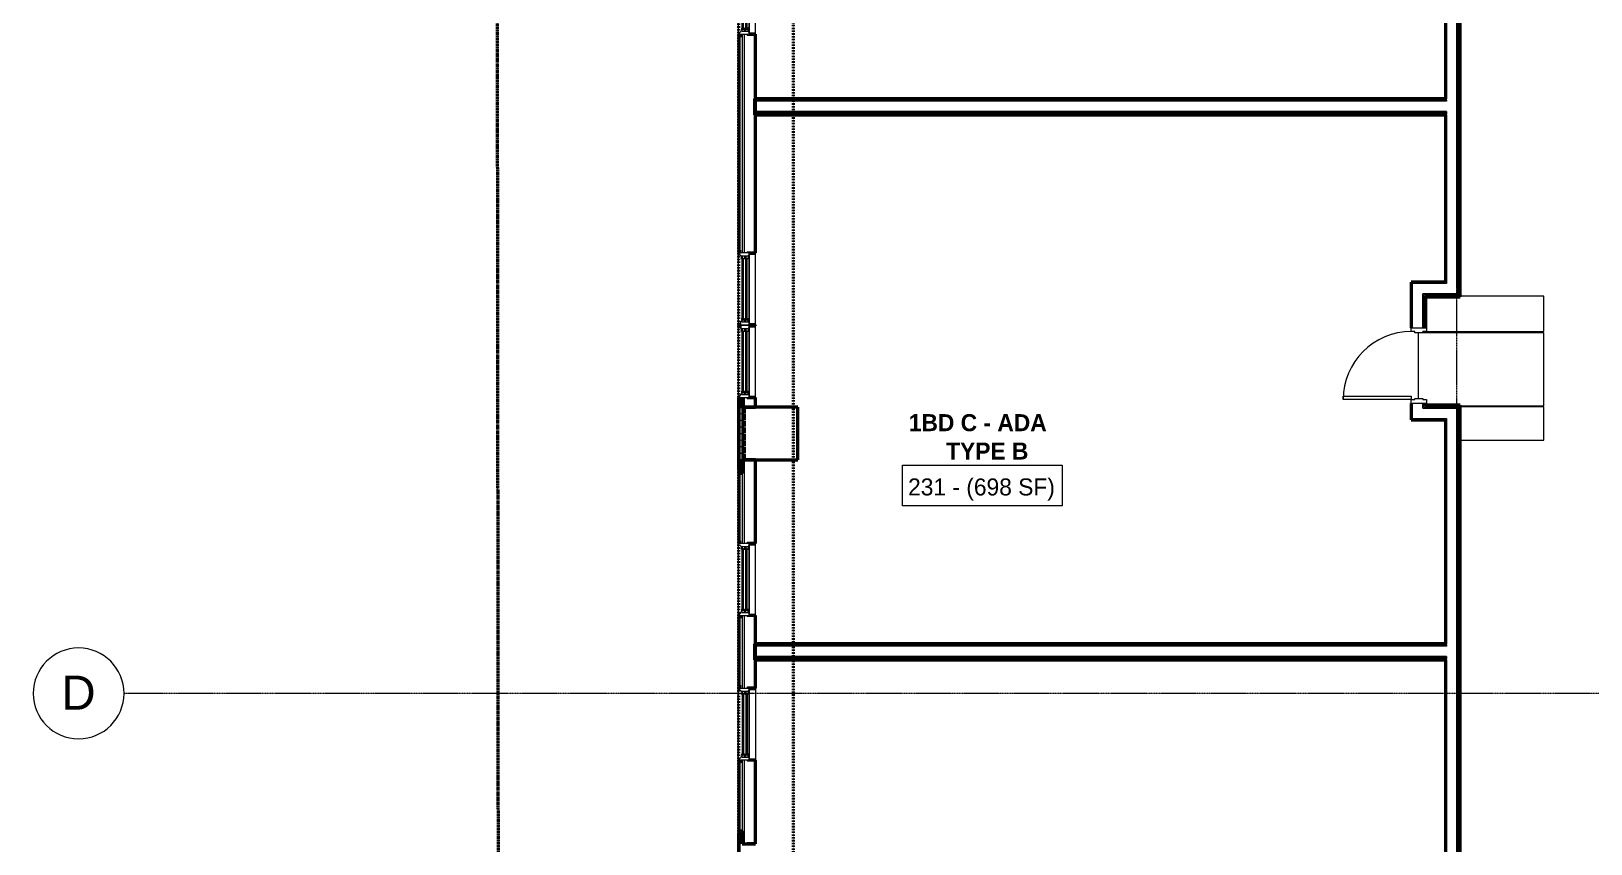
# Model space of a CAD drawing. Header units: inches. Extents: x -4235 to -464, y 9767 to 12463.
# Drawn here: x -4235 to -3410, y 10737 to 11166 of the extents above; entities that cross this region are included whole.
import ezdxf

# ---------------------------------------------------------------- set-up
doc = ezdxf.new("R2010")
doc.units = ezdxf.units.IN
doc.header["$MEASUREMENT"] = 0
for name, pattern in [('Dash 1_16_', [0.125, 0.0625, -0.0625]), ('Double Dash 3_8_', [1, 0.375, -0.125, 0.125, -0.125, 0.125, -0.125]), ('Grid Line 1_2_', [0.875, 0.5, -0.125, 0.125, -0.125])]:
    doc.linetypes.add(name, pattern=pattern)
for name, color, linetype, lineweight in [('0-1', 7, 'Continuous', 5), ('0-2', 50, 'Continuous', 9), ('A-AREA-IDEN', 2, 'Continuous', 9), ('A-DOOR-1', 10, 'Continuous', 20), ('A-DOOR-2', 50, 'Continuous', 9), ('A-DOOR-FRAM-1', 10, 'Continuous', 20), ('A-FLOR-2', 50, 'Continuous', 9), ('A-FLOR-3', 192, 'Continuous', 9), ('A-GENM', 5, 'Continuous', 9), ('A-GENM-3', 5, 'Continuous', 50), ('A-GLAZ-1', 151, 'Continuous', 9), ('A-GLAZ-2', 151, 'Continuous', 20), ('A-GLAZ-3', 151, 'Continuous', 50), ('A-WALL', 113, 'Continuous', 13), ('A-WALL-2', 250, 'Continuous', 13), ('A-WALL-4', 113, 'Continuous', 50), ('A-WALL-5', 113, 'Continuous', 9), ('C-PROP-LINE', 91, 'Double Dash 3_8_', 50), ('C-PROP-LINE-1', 91, 'Dash 1_16_', 50), ('I-WALL-1', 7, 'Continuous', 50), ('S-GRID-1', 1, 'Grid Line 1_2_', 9), ('S-GRID-IDEN', 1, 'Continuous', 9)]:
    doc.layers.add(name, color=color, linetype=linetype, lineweight=lineweight)
doc.styles.add('Arial', font='arial.ttf', dxfattribs={"height": 18})
doc.styles.add('Century Gothic', font='ufonts.com_century-gothic.ttf', dxfattribs={"height": 9})
doc.styles.add('Century Gothic_B', font='GOTHICB.TTF', dxfattribs={"height": 9})

# ---------------------------------------------------------------- blocks, each defined once
blk = doc.blocks.new('HOLLOW METAL - UNIT DOOR-2191980-BACKGROUND - 2ND FLOOR')
at = {"layer": 'A-DOOR-1'}
for p, q in [((16.25, -4.125), (18, -4.125)), ((16.25, -40.125), (16.25, -4.125)), ((18, -4.125), (18, -40.125)), ((18, -40.125), (16.25, -40.125))]:
    blk.add_line(p, q, dxfattribs=at)
at = {"layer": 'A-DOOR-2'}
blk.add_arc((18, -4.125), 36, 180, 270, dxfattribs=at)
at = {"layer": 'A-DOOR-FRAM-1'}
for p, q in [((-20, 3.875), (-18, 3.875)), ((-20, -4.125), (-20, 3.875)), ((-18, 3.875), (-18, 1.9375)), ((-18, 1.9375), (-17.375, 1.9375)), ((-17.375, 1.9375), (-17.375, -2.1875)), ((17.375, 1.9375), (18, 1.9375)), ((17.375, -2.1875), (17.375, 1.9375)), ((18, 3.875), (20, 3.875)), ((18, 1.9375), (18, 3.875)), ((20, 3.875), (20, -4.125)), ((-18, -4.125), (-20, -4.125)), ((-18, -2.1875), (-18, -4.125)), ((-17.375, -2.1875), (-18, -2.1875)), ((18, -2.1875), (17.375, -2.1875)), ((18, -4.125), (18, -2.1875)), ((20, -4.125), (18, -4.125))]:
    blk.add_line(p, q, dxfattribs=at)
blk = doc.blocks.new('CTR - 1st Phase - Common Walls_rvt-1-BACKGROUND - 2ND FLOOR')
at = {"layer": 'A-FLOR-2'}
for p, q in [((-3435.32, 11026.19), (-3479.55, 11026.19)), ((-3435.32, 11007.49), (-3435.32, 11026.19)), ((-3501.67, 11006.86), (-3501.67, 10972.11)), ((-3435.32, 11006.86), (-3499.24, 11006.86)), ((-3497.3, 11007.49), (-3435.32, 11007.49)), ((-3435.32, 10968.21), (-3435.32, 11006.86)), ((-3479.55, 10968.21), (-3435.32, 10968.21)), ((-3435.32, 10967.59), (-3479.55, 10967.59)), ((-3435.32, 10949.97), (-3435.32, 10967.59)), ((-3479.55, 10949.97), (-3435.32, 10949.97))]:
    blk.add_line(p, q, dxfattribs=at)
at = {"layer": 'A-WALL-2'}
for p, q in [((-3486.67, 11129.81), (-3486.67, 11362.61)), ((-3481.17, 11033.56), (-3481.17, 11362.61)), ((-3480.67, 11033.56), (-3480.67, 11362.61)), ((-3480.05, 11033.56), (-3480.05, 11362.61)), ((-3487.3, 11129.81), (-3852.47, 11129.81)), ((-3487.3, 11129.19), (-3852.47, 11129.19)), ((-3486.67, 11129.81), (-3487.3, 11129.81)), ((-3486.67, 11129.19), (-3487.3, 11129.19)), ((-3486.67, 11129.81), (-3486.67, 11129.19)), ((-3486.67, 11129.19), (-3486.67, 11129.81)), ((-3487.3, 11123.69), (-3852.47, 11123.69)), ((-3487.3, 11123.19), (-3852.47, 11123.19)), ((-3487.3, 11122.56), (-3852.47, 11122.56)), ((-3486.67, 11123.69), (-3487.3, 11123.69)), ((-3486.67, 11123.19), (-3487.3, 11123.19)), ((-3486.67, 11122.56), (-3487.3, 11122.56)), ((-3486.67, 11123.69), (-3486.67, 11123.19)), ((-3486.67, 11123.19), (-3486.67, 11123.69)), ((-3486.67, 11123.19), (-3486.67, 11122.56)), ((-3486.67, 11122.56), (-3486.67, 11123.19)), ((-3486.67, 11033.56), (-3486.67, 11122.56)), ((-3504.67, 11027.44), (-3504.67, 11032.94)), ((-3486.67, 11032.94), (-3504.67, 11032.94)), ((-3486.67, 11033.56), (-3486.67, 11032.94)), ((-3481.17, 11033.56), (-3481.17, 11032.94)), ((-3481.17, 11032.94), (-3481.17, 11027.44)), ((-3480.67, 11033.56), (-3480.67, 11027.44)), ((-3480.05, 11033.56), (-3480.05, 11026.94)), ((-3504.67, 11025.81), (-3504.67, 11027.44)), ((-3504.67, 11009.49), (-3504.67, 11025.81)), ((-3499.17, 11026.94), (-3499.17, 11027.44)), ((-3481.17, 11027.44), (-3499.17, 11027.44)), ((-3499.17, 11025.81), (-3499.17, 11026.94)), ((-3499.17, 11009.49), (-3499.17, 11025.81)), ((-3498.67, 11026.31), (-3498.67, 11026.94)), ((-3480.67, 11026.94), (-3498.67, 11026.94)), ((-3498.67, 11025.81), (-3498.67, 11026.31)), ((-3498.67, 11009.49), (-3498.67, 11025.81)), ((-3498.05, 11025.81), (-3498.05, 11026.31)), ((-3480.05, 11026.31), (-3498.05, 11026.31)), ((-3497.55, 11025.81), (-3498.05, 11025.81)), ((-3498.05, 11009.49), (-3498.05, 11025.81)), ((-3480.67, 11027.44), (-3480.67, 11026.94)), ((-3480.05, 11026.94), (-3480.05, 11026.31)), ((-3504.67, 10968.59), (-3504.67, 10969.49)), ((-3504.67, 10966.96), (-3504.67, 10968.59)), ((-3504.67, 10961.46), (-3504.67, 10966.96)), ((-3499.17, 10968.59), (-3499.17, 10969.49)), ((-3499.17, 10967.46), (-3499.17, 10968.59)), ((-3499.17, 10966.96), (-3499.17, 10967.46)), ((-3499.17, 10966.96), (-3481.17, 10966.96)), ((-3498.67, 10968.59), (-3498.67, 10969.49)), ((-3498.67, 10968.09), (-3498.67, 10968.59)), ((-3498.67, 10967.46), (-3498.67, 10968.09)), ((-3498.67, 10967.46), (-3480.67, 10967.46)), ((-3498.05, 10968.59), (-3498.05, 10969.49)), ((-3498.05, 10968.09), (-3498.05, 10968.59)), ((-3498.05, 10968.09), (-3480.05, 10968.09)), ((-3481.17, 10966.96), (-3481.17, 10961.46)), ((-3480.67, 10967.46), (-3480.67, 10966.96)), ((-3480.67, 10966.96), (-3480.67, 10960.84)), ((-3480.05, 10968.09), (-3479.55, 10968.09)), ((-3480.05, 10968.09), (-3480.05, 10967.46)), ((-3480.05, 10968.09), (-3479.55, 10968.09)), ((-3480.05, 10967.46), (-3480.05, 10960.84)), ((-3504.67, 10961.46), (-3486.67, 10961.46)), ((-3486.67, 10961.46), (-3486.67, 10960.84)), ((-3486.67, 10841.81), (-3486.67, 10960.84)), ((-3481.17, 10961.46), (-3481.17, 10960.84)), ((-3481.17, 10715.54), (-3481.17, 10960.84)), ((-3480.67, 10715.54), (-3480.67, 10960.84)), ((-3480.05, 10715.54), (-3480.05, 10960.84)), ((-3487.3, 10841.81), (-3852.47, 10841.81)), ((-3487.3, 10841.19), (-3852.47, 10841.19)), ((-3486.67, 10841.81), (-3487.3, 10841.81)), ((-3486.67, 10841.19), (-3487.3, 10841.19)), ((-3486.67, 10841.81), (-3486.67, 10841.19)), ((-3486.67, 10841.19), (-3486.67, 10841.81)), ((-3487.3, 10835.69), (-3852.47, 10835.69)), ((-3487.3, 10835.19), (-3852.47, 10835.19)), ((-3487.3, 10834.56), (-3852.47, 10834.56)), ((-3486.67, 10835.69), (-3487.3, 10835.69)), ((-3486.67, 10835.19), (-3487.3, 10835.19)), ((-3486.67, 10834.56), (-3487.3, 10834.56)), ((-3486.67, 10835.69), (-3486.67, 10835.19)), ((-3486.67, 10835.19), (-3486.67, 10835.69)), ((-3486.67, 10835.19), (-3486.67, 10834.56)), ((-3486.67, 10834.56), (-3486.67, 10835.19)), ((-3486.67, 10715.54), (-3486.67, 10834.56))]:
    blk.add_line(p, q, dxfattribs=at)
at = {"layer": 'I-WALL-1'}
for p, q in [((-3487.3, 11362.61), (-3487.3, 11130.44)), ((-3479.55, 11033.56), (-3479.55, 11362.61)), ((-3487.3, 11130.44), (-3852.47, 11130.44)), ((-3852.47, 11130.44), (-3852.47, 11121.94)), ((-3852.47, 11121.94), (-3487.3, 11121.94)), ((-3487.3, 11121.94), (-3487.3, 11033.56)), ((-3487.3, 11033.56), (-3505.3, 11033.56)), ((-3505.3, 11033.56), (-3505.3, 11032.94)), ((-3505.3, 11032.94), (-3505.3, 11025.81)), ((-3479.55, 11026.31), (-3479.55, 11033.56)), ((-3505.3, 11025.81), (-3505.3, 11009.49)), ((-3497.55, 11009.49), (-3497.55, 11025.81)), ((-3497.55, 11025.81), (-3479.55, 11025.81)), ((-3479.55, 11025.81), (-3479.55, 11026.31)), ((-3505.3, 10969.49), (-3505.3, 10968.59)), ((-3505.3, 10968.59), (-3505.3, 10961.46)), ((-3497.55, 10968.59), (-3497.55, 10969.49)), ((-3479.55, 10968.59), (-3497.55, 10968.59)), ((-3479.55, 10968.09), (-3479.55, 10968.59)), ((-3479.55, 10960.84), (-3479.55, 10968.09)), ((-3505.3, 10961.46), (-3505.3, 10960.84)), ((-3505.3, 10960.84), (-3487.3, 10960.84)), ((-3487.3, 10960.84), (-3487.3, 10842.44)), ((-3479.55, 10715.54), (-3479.55, 10960.84)), ((-3487.3, 10842.44), (-3852.47, 10842.44)), ((-3852.47, 10842.44), (-3852.47, 10833.94)), ((-3852.47, 10833.94), (-3487.3, 10833.94)), ((-3487.3, 10833.94), (-3487.3, 10715.54))]:
    blk.add_line(p, q, dxfattribs=at)
at = {"layer": '0-2', "rotation": 270.0000000000064}
blk.add_blockref('HOLLOW METAL - UNIT DOOR-2191980-BACKGROUND - 2ND FLOOR', (-3501.17, 10989.49), dxfattribs=at)
blk = doc.blocks.new('Window-Double_Hung-Andersen-400_Series-Tilt_Wash - DOUBLE HUNG - REVERSE COTTAGE - 2ND FLOOR-2888385-BACKGROUND - 2ND FLOOR')
at = {"layer": 'A-GLAZ-1'}
for p, q in [((-16.29, 2.5), (-15.7, 2.5)), ((-16.29, 2.12), (-15.7, 2.12)), ((-16.29, 0.56), (-15.7, 0.56)), ((-16.29, 0.19), (-15.7, 0.19)), ((-15.82, 2.5), (-15.82, 2.12)), ((-15.82, 0.56), (-15.82, 0.19)), ((-15.7, 2.62), (15.7, 2.62)), ((-15.7, 2.5), (15.7, 2.5)), ((-15.7, 2.12), (15.7, 2.12)), ((-15.7, 2), (15.7, 2)), ((-15.7, 0.69), (15.7, 0.69)), ((-15.7, 0.56), (15.7, 0.56)), ((-15.7, 0.19), (15.7, 0.19)), ((-15.7, 0.06), (15.7, 0.06)), ((16.29, 2.5), (15.7, 2.5)), ((16.29, 2.12), (15.7, 2.12)), ((16.29, 0.56), (15.7, 0.56)), ((16.29, 0.19), (15.7, 0.19)), ((15.82, 2.5), (15.82, 2.12)), ((15.82, 0.56), (15.82, 0.19)), ((-19.01, -2.44), (-18.95, -2.44)), ((-18.95, -3.94), (-19.01, -3.94)), ((18.95, -1.06), (-18.95, -1.06)), ((-18.95, -1.06), (-18.95, -4.44)), ((-18.95, -4.44), (18.95, -4.44)), ((-18.32, -1.06), (-18.32, -4.44)), ((18.32, -1.06), (18.32, -4.44)), ((18.95, -4.44), (18.95, -1.06)), ((18.95, -2.44), (19.01, -2.44)), ((19.01, -3.94), (18.95, -3.94))]:
    blk.add_line(p, q, dxfattribs=at)
at = {"layer": 'A-GLAZ-2'}
for p, q in [((-19.01, 3.44), (-20.51, 3.44)), ((19.01, 4.81), (-19.01, 4.81)), ((-19.01, 4.81), (-19.01, -1.06)), ((-18.2, 4.81), (-18.2, 4)), ((-18.2, 4), (-17.92, 4)), ((-17.92, 4), (-17.61, 3.19)), ((-17.61, 3.19), (-17.14, 3.19)), ((-17.42, 2.75), (-16.57, 2.75)), ((-17.42, 2.75), (-17.42, -0.56)), ((-17.42, 1.37), (-15.86, 1.37)), ((-17.42, 0.81), (-16.57, 0.81)), ((-17.14, 3.19), (-17.14, 2.75)), ((-15.86, 2.97), (-16.57, 2.97)), ((-16.57, 2.62), (-16.57, 2.97)), ((-15.7, 2.62), (-16.57, 2.62)), ((-15.86, 1.03), (-16.57, 1.03)), ((-16.57, 0.69), (-16.57, 1.03)), ((-15.7, 0.69), (-16.57, 0.69)), ((-16.29, 2.62), (-16.29, 2)), ((-15.7, 2), (-16.29, 2)), ((-16.29, 0.69), (-16.29, 0.06)), ((-15.7, 0.06), (-16.29, 0.06)), ((-15.86, 2.97), (-15.7, 2.62)), ((-15.86, 1.37), (-15.7, 2)), ((-15.86, 1.03), (-15.7, 0.69)), ((-15.86, -0.56), (-15.7, 0.06)), ((15.86, 2.97), (15.7, 2.62)), ((15.7, 2.62), (16.57, 2.62)), ((15.7, 2), (16.29, 2)), ((15.86, 1.37), (15.7, 2)), ((15.86, 1.03), (15.7, 0.69)), ((15.7, 0.69), (16.57, 0.69)), ((15.7, 0.06), (16.29, 0.06)), ((15.86, -0.56), (15.7, 0.06)), ((15.86, 2.97), (16.57, 2.97)), ((17.42, 1.37), (15.86, 1.37)), ((15.86, 1.03), (16.57, 1.03)), ((16.29, 2.62), (16.29, 2)), ((16.29, 0.69), (16.29, 0.06)), ((16.57, 2.62), (16.57, 2.97)), ((17.42, 2.75), (16.57, 2.75)), ((16.57, 0.69), (16.57, 1.03)), ((17.42, 0.81), (16.57, 0.81)), ((17.14, 3.19), (17.14, 2.75)), ((17.61, 3.19), (17.14, 3.19)), ((17.42, 2.75), (17.42, -0.56)), ((17.92, 4), (17.61, 3.19)), ((18.2, 4), (17.92, 4)), ((18.2, 4.81), (18.2, 4)), ((19.01, -1.06), (19.01, 4.81)), ((19.01, 3.44), (20.51, 3.44)), ((-19.01, -1.06), (19.01, -1.06)), ((-17.67, -0.78), (-18, -1.06)), ((-17.67, -0.78), (-17.67, -0.56)), ((-17.67, -0.56), (-15.86, -0.56)), ((17.67, -0.56), (15.86, -0.56)), ((17.67, -0.78), (17.67, -0.56)), ((17.67, -0.78), (18, -1.06))]:
    blk.add_line(p, q, dxfattribs=at)
blk = doc.blocks.new('Window-Double_Hung-Andersen-400_Series-Tilt_Wash - DOUBLE HUNG - REVERSE COTTAGE - 2ND FLOOR-2888466-BACKGROUND - 2ND FLOOR')
at = {"layer": 'A-GLAZ-1'}
for p, q in [((-19.01, 3.94), (-18.95, 3.94)), ((-18.95, 2.44), (-19.01, 2.44)), ((-18.95, 4.44), (18.95, 4.44)), ((-18.95, 1.06), (-18.95, 4.44)), ((18.95, 1.06), (-18.95, 1.06)), ((-18.32, 1.06), (-18.32, 4.44)), ((18.32, 1.06), (18.32, 4.44)), ((18.95, 4.44), (18.95, 1.06)), ((18.95, 3.94), (19.01, 3.94)), ((19.01, 2.44), (18.95, 2.44)), ((-16.29, -0.19), (-15.7, -0.19)), ((-16.29, -0.56), (-15.7, -0.56)), ((-16.29, -2.13), (-15.7, -2.13)), ((-16.29, -2.5), (-15.7, -2.5)), ((-15.82, -0.56), (-15.82, -0.19)), ((-15.82, -2.5), (-15.82, -2.13)), ((-15.7, -0.06), (15.7, -0.06)), ((-15.7, -0.19), (15.7, -0.19)), ((-15.7, -0.56), (15.7, -0.56)), ((-15.7, -0.69), (15.7, -0.69)), ((-15.7, -2), (15.7, -2)), ((-15.7, -2.13), (15.7, -2.13)), ((-15.7, -2.5), (15.7, -2.5)), ((-15.7, -2.63), (15.7, -2.63)), ((16.29, -0.19), (15.7, -0.19)), ((16.29, -0.56), (15.7, -0.56)), ((16.29, -2.13), (15.7, -2.13)), ((16.29, -2.5), (15.7, -2.5)), ((15.82, -0.56), (15.82, -0.19)), ((15.82, -2.5), (15.82, -2.13))]:
    blk.add_line(p, q, dxfattribs=at)
at = {"layer": 'A-GLAZ-2'}
for p, q in [((-19.01, 1.06), (19.01, 1.06)), ((-19.01, -4.81), (-19.01, 1.06)), ((-17.67, 0.78), (-18, 1.06)), ((-17.67, 0.78), (-17.67, 0.56)), ((-17.67, 0.56), (-15.86, 0.56)), ((-17.42, -2.75), (-17.42, 0.56)), ((-15.86, 0.56), (-15.7, -0.06)), ((15.86, 0.56), (15.7, -0.06)), ((17.67, 0.56), (15.86, 0.56)), ((17.42, -2.75), (17.42, 0.56)), ((17.67, 0.78), (18, 1.06)), ((17.67, 0.78), (17.67, 0.56)), ((19.01, 1.06), (19.01, -4.81)), ((-19.01, -3.44), (-20.51, -3.44)), ((19.01, -4.81), (-19.01, -4.81)), ((-18.2, -4), (-17.92, -4)), ((-18.2, -4.81), (-18.2, -4)), ((-17.92, -4), (-17.61, -3.19)), ((-17.61, -3.19), (-17.14, -3.19)), ((-17.42, -0.81), (-16.57, -0.81)), ((-17.42, -1.38), (-15.86, -1.38)), ((-17.42, -2.75), (-16.57, -2.75)), ((-17.14, -3.19), (-17.14, -2.75)), ((-16.57, -0.69), (-16.57, -1.03)), ((-15.7, -0.69), (-16.57, -0.69)), ((-15.86, -1.03), (-16.57, -1.03)), ((-16.57, -2.63), (-16.57, -2.97)), ((-15.7, -2.63), (-16.57, -2.63)), ((-15.86, -2.97), (-16.57, -2.97)), ((-16.29, -0.69), (-16.29, -0.06)), ((-15.7, -0.06), (-16.29, -0.06)), ((-16.29, -2.63), (-16.29, -2)), ((-15.7, -2), (-16.29, -2)), ((-15.86, -1.03), (-15.7, -0.69)), ((-15.86, -1.38), (-15.7, -2)), ((-15.86, -2.97), (-15.7, -2.63)), ((15.7, -0.06), (16.29, -0.06)), ((15.86, -1.03), (15.7, -0.69)), ((15.7, -0.69), (16.57, -0.69)), ((15.86, -1.38), (15.7, -2)), ((15.7, -2), (16.29, -2)), ((15.86, -2.97), (15.7, -2.63)), ((15.7, -2.63), (16.57, -2.63)), ((15.86, -1.03), (16.57, -1.03)), ((17.42, -1.38), (15.86, -1.38)), ((15.86, -2.97), (16.57, -2.97)), ((16.29, -0.69), (16.29, -0.06)), ((16.29, -2.63), (16.29, -2)), ((16.57, -0.69), (16.57, -1.03)), ((17.42, -0.81), (16.57, -0.81)), ((16.57, -2.63), (16.57, -2.97)), ((17.42, -2.75), (16.57, -2.75)), ((17.14, -3.19), (17.14, -2.75)), ((17.61, -3.19), (17.14, -3.19)), ((17.92, -4), (17.61, -3.19)), ((18.2, -4), (17.92, -4)), ((18.2, -4.81), (18.2, -4)), ((19.01, -3.44), (20.51, -3.44))]:
    blk.add_line(p, q, dxfattribs=at)
blk = doc.blocks.new('V-Series_EWC4_SPVU_RFA_2015 - 2ND AND 3RD FLOOR-2226480-BACKGROUND - 2ND FLOOR')
at = {"layer": 'A-GENM'}
for p, q in [((-3858.97, 11732.03), (-3858.97, 11734.83)), ((-3858.97, 11728.55), (-3858.97, 11731.53)), ((-3858.97, 11725.06), (-3858.97, 11728.05)), ((-3858.97, 11721.58), (-3858.97, 11724.56)), ((-3858.97, 11718.09), (-3858.97, 11721.08)), ((-3858.97, 11714.61), (-3858.97, 11717.59)), ((-3858.97, 11711.12), (-3858.97, 11714.11)), ((-3858.97, 11707.83), (-3858.97, 11710.62))]:
    blk.add_line(p, q, dxfattribs=at)
at = {"layer": 'A-GENM-3'}
for p, q in [((-3829.54, 11735.26), (-3858.97, 11735.26)), ((-3858.97, 11735.26), (-3858.97, 11734.83)), ((-3858.97, 11734.83), (-3857.97, 11734.83)), ((-3857.97, 11732.03), (-3858.97, 11732.03)), ((-3858.97, 11732.03), (-3858.97, 11731.53)), ((-3858.97, 11731.53), (-3857.97, 11731.53)), ((-3857.97, 11734.83), (-3857.97, 11732.03)), ((-3857.97, 11731.53), (-3857.97, 11728.55)), ((-3829.54, 11707.39), (-3829.54, 11735.26)), ((-3857.97, 11728.55), (-3858.97, 11728.55)), ((-3858.97, 11728.55), (-3858.97, 11728.05)), ((-3858.97, 11728.05), (-3857.97, 11728.05)), ((-3857.97, 11725.06), (-3858.97, 11725.06)), ((-3858.97, 11725.06), (-3858.97, 11724.56)), ((-3858.97, 11724.56), (-3857.97, 11724.56)), ((-3857.97, 11728.05), (-3857.97, 11725.06)), ((-3857.97, 11724.56), (-3857.97, 11721.58)), ((-3857.97, 11721.58), (-3858.97, 11721.58)), ((-3858.97, 11721.58), (-3858.97, 11721.08)), ((-3858.97, 11721.08), (-3857.97, 11721.08)), ((-3857.97, 11718.09), (-3858.97, 11718.09)), ((-3858.97, 11718.09), (-3858.97, 11717.59)), ((-3858.97, 11717.59), (-3857.97, 11717.59)), ((-3857.97, 11714.61), (-3858.97, 11714.61)), ((-3858.97, 11714.61), (-3858.97, 11714.11)), ((-3858.97, 11714.11), (-3857.97, 11714.11)), ((-3857.97, 11721.08), (-3857.97, 11718.09)), ((-3857.97, 11717.59), (-3857.97, 11714.61)), ((-3857.97, 11714.11), (-3857.97, 11711.12)), ((-3857.97, 11711.12), (-3858.97, 11711.12)), ((-3858.97, 11711.12), (-3858.97, 11710.62)), ((-3858.97, 11710.62), (-3857.97, 11710.62)), ((-3857.97, 11707.83), (-3858.97, 11707.83)), ((-3858.97, 11707.83), (-3858.97, 11707.39)), ((-3858.97, 11707.39), (-3829.54, 11707.39)), ((-3857.97, 11710.62), (-3857.97, 11707.83))]:
    blk.add_line(p, q, dxfattribs=at)
blk = doc.blocks.new('Perforated Panel at Magic-Pak - hvac panel - 2nd floor 2-2702973-BACKGROUND - 2ND FLOOR')
at = {"layer": 'A-GLAZ-3'}
for p, q in [((19.01, 4.44), (-19.01, 4.44)), ((-19.01, 4.37), (19.01, 4.37))]:
    blk.add_line(p, q, dxfattribs=at)
blk = doc.blocks.new('Family - ___-1878357-BACKGROUND - 2ND FLOOR')
at = {"layer": 'C-PROP-LINE'}
blk.add_line((-3989.42, 12089.69), (-3987.26, 10009.09), dxfattribs=at)
blk = doc.blocks.new('Family - ___-2835860-BACKGROUND - 2ND FLOOR')
at = {"layer": 'C-PROP-LINE-1'}
blk.add_line((-3860.72, 9980.19), (-3860.72, 11434.39), dxfattribs=at)
blk = doc.blocks.new('Family - ___-2835903-BACKGROUND - 2ND FLOOR')
at = {"layer": 'C-PROP-LINE-1'}
blk.add_line((-3831.82, 10009.09), (-3831.82, 12089.69), dxfattribs=at)
blk = doc.blocks.new('Family - ___-2835932-BACKGROUND - 2ND FLOOR')
at = {"layer": 'C-PROP-LINE-1'}
blk.add_line((-3860.72, 9980.19), (-3860.72, 12118.59), dxfattribs=at)
blk = doc.blocks.new('Grid - Grid Head - Circle-50561-BACKGROUND - 2ND FLOOR')
at = {"layer": 'S-GRID-IDEN'}
for start, end in [(360, 180), (180, 360)]:
    blk.add_arc((0, 0), 0.25, start, end, dxfattribs=at)

msp = doc.modelspace()

# ---------------------------------------------------------------- linework, layer by layer
at = {"layer": 'A-AREA-IDEN', "flags": 128}
msp.add_lwpolyline([(-3774.28, 10936.82), (-3689.78, 10936.82), (-3689.78, 10915.32), (-3774.28, 10915.32)], close=True, dxfattribs=at)
at = {"layer": 'A-FLOR-3'}
msp.add_line((-3499.17, 11006.86), (-3499.17, 11007.49), dxfattribs=at)
at = {"layer": 'A-WALL'}
for p, q in [((-3860.47, 11164.59), (-3860.47, 11049.01)), ((-3858.97, 11164.59), (-3858.97, 11049.01)), ((-3857.97, 11164.59), (-3857.97, 11049.01)), ((-3856.29, 11164.59), (-3856.29, 11163.97)), ((-3852.47, 11163.97), (-3856.29, 11163.97)), ((-3852.47, 11049.64), (-3852.47, 11163.97)), ((-3856.29, 11049.64), (-3856.29, 11049.01)), ((-3856.29, 11049.64), (-3852.47, 11049.64)), ((-3860.47, 11010.99), (-3860.47, 11010.61)), ((-3858.97, 11010.99), (-3858.97, 11010.61)), ((-3857.97, 11010.99), (-3857.97, 11010.61)), ((-3856.29, 11010.99), (-3856.29, 11010.61)), ((-3857.97, 10972.59), (-3857.97, 10967.45)), ((-3856.29, 10972.59), (-3856.29, 10971.97)), ((-3852.47, 10971.97), (-3856.29, 10971.97)), ((-3856.29, 10968.08), (-3856.29, 10967.45)), ((-3856.29, 10968.08), (-3852.47, 10968.08)), ((-3852.47, 10968.08), (-3852.47, 10971.97)), ((-3857.97, 10939.58), (-3857.97, 10895.41)), ((-3856.29, 10939.58), (-3856.29, 10938.95)), ((-3860.47, 10932.44), (-3860.47, 10895.41)), ((-3858.97, 10932.44), (-3858.97, 10895.41)), ((-3852.47, 10938.95), (-3856.29, 10938.95)), ((-3852.47, 10896.04), (-3852.47, 10938.95)), ((-3856.29, 10896.04), (-3856.29, 10895.41)), ((-3856.29, 10896.04), (-3852.47, 10896.04)), ((-3860.47, 10857.39), (-3860.47, 10818.99)), ((-3858.97, 10857.39), (-3858.97, 10818.99)), ((-3857.97, 10857.39), (-3857.97, 10818.99)), ((-3856.29, 10857.39), (-3856.29, 10856.77)), ((-3852.47, 10856.77), (-3856.29, 10856.77)), ((-3852.47, 10819.61), (-3852.47, 10856.77)), ((-3856.29, 10819.61), (-3856.29, 10818.99)), ((-3856.29, 10819.61), (-3852.47, 10819.61)), ((-3860.47, 10780.97), (-3860.47, 10743.56)), ((-3858.97, 10780.97), (-3858.97, 10743.56)), ((-3857.97, 10780.97), (-3857.97, 10736.68)), ((-3856.29, 10780.97), (-3856.29, 10780.34)), ((-3852.47, 10780.34), (-3856.29, 10780.34)), ((-3852.47, 10737.3), (-3852.47, 10780.34)), ((-3856.29, 10737.3), (-3856.29, 10736.68)), ((-3856.29, 10737.3), (-3852.47, 10737.3))]:
    msp.add_line(p, q, dxfattribs=at)
at = {"layer": 'A-WALL-4'}
for p, q in [((-3860.72, 11164.59), (-3860.72, 11049.01)), ((-3851.85, 11164.59), (-3855.22, 11164.59)), ((-3851.85, 11049.01), (-3851.85, 11164.59)), ((-3855.22, 11049.01), (-3851.85, 11049.01)), ((-3860.72, 11010.99), (-3860.72, 11010.61)), ((-3851.85, 11010.99), (-3855.22, 11010.99)), ((-3855.22, 11010.61), (-3851.85, 11010.61)), ((-3851.85, 11010.61), (-3851.85, 11010.99)), ((-3860.72, 10972.59), (-3860.72, 10972.21)), ((-3860.72, 10972.21), (-3860.47, 10972.21)), ((-3860.47, 10972.21), (-3860.47, 10972.59)), ((-3858.97, 10972.59), (-3858.97, 10967.45)), ((-3851.85, 10972.59), (-3855.22, 10972.59)), ((-3851.85, 10967.45), (-3851.85, 10972.59)), ((-3858.97, 10967.45), (-3851.85, 10967.45)), ((-3851.85, 10939.58), (-3858.97, 10939.58)), ((-3858.97, 10939.58), (-3858.97, 10932.44)), ((-3851.85, 10895.41), (-3851.85, 10939.58)), ((-3860.47, 10934.19), (-3860.72, 10934.19)), ((-3860.72, 10934.19), (-3860.72, 10895.41)), ((-3860.47, 10932.44), (-3860.47, 10934.19)), ((-3858.97, 10932.44), (-3860.47, 10932.44)), ((-3855.22, 10895.41), (-3851.85, 10895.41)), ((-3860.72, 10857.39), (-3860.72, 10818.99)), ((-3851.85, 10857.39), (-3855.22, 10857.39)), ((-3851.85, 10818.99), (-3851.85, 10857.39)), ((-3855.22, 10818.99), (-3851.85, 10818.99)), ((-3860.72, 10780.97), (-3860.72, 10741.81)), ((-3851.85, 10780.97), (-3855.22, 10780.97)), ((-3851.85, 10736.68), (-3851.85, 10780.97)), ((-3860.72, 10741.81), (-3860.47, 10741.81)), ((-3860.47, 10741.81), (-3860.47, 10743.56)), ((-3860.47, 10743.56), (-3858.97, 10743.56)), ((-3858.97, 10743.56), (-3858.97, 10736.68)), ((-3858.97, 10736.68), (-3851.85, 10736.68))]:
    msp.add_line(p, q, dxfattribs=at)
at = {"layer": 'A-WALL-5'}
for p, q in [((-3851.85, 11164.65), (-3851.85, 11164.59)), ((-3851.85, 11049.01), (-3851.85, 11048.95)), ((-3851.85, 11011.05), (-3851.85, 11010.99)), ((-3851.85, 11010.61), (-3851.85, 11010.55)), ((-3851.85, 10972.65), (-3851.85, 10972.59)), ((-3851.85, 10895.41), (-3851.85, 10895.35)), ((-3851.85, 10857.45), (-3851.85, 10857.39)), ((-3851.85, 10818.99), (-3851.85, 10818.93)), ((-3851.85, 10781.03), (-3851.85, 10780.97))]:
    msp.add_line(p, q, dxfattribs=at)
at = {"layer": 'S-GRID-1'}
for p, q in [((-3481.32, 9836.18), (-3481.32, 12413.74)), ((-464.45, 10816.19), (-4185.7, 10816.19))]:
    msp.add_line(p, q, dxfattribs=at)

# ---------------------------------------------------------------- block references
at = {"layer": '0-1'}
msp.add_blockref('CTR - 1st Phase - Common Walls_rvt-1-BACKGROUND - 2ND FLOOR', (0, 0), dxfattribs=at)
at = {"layer": 'A-GENM'}
msp.add_blockref('V-Series_EWC4_SPVU_RFA_2015 - 2ND AND 3RD FLOOR-2226480-BACKGROUND - 2ND FLOOR', (0, -767.81), dxfattribs=at)
at = {"layer": 'A-GLAZ-1'}
for name, p, rotation in [('Window-Double_Hung-Andersen-400_Series-Tilt_Wash - DOUBLE HUNG - REVERSE COTTAGE - 2ND FLOOR-2888385-BACKGROUND - 2ND FLOOR', (-3856.29, 11183.6), 89.99999999999991), ('Window-Double_Hung-Andersen-400_Series-Tilt_Wash - DOUBLE HUNG - REVERSE COTTAGE - 2ND FLOOR-2888385-BACKGROUND - 2ND FLOOR', (-3856.29, 11030), 89.99999999999991), ('Window-Double_Hung-Andersen-400_Series-Tilt_Wash - DOUBLE HUNG - REVERSE COTTAGE - 2ND FLOOR-2888385-BACKGROUND - 2ND FLOOR', (-3856.29, 10991.6), 89.99999999999991), ('Perforated Panel at Magic-Pak - hvac panel - 2nd floor 2-2702973-BACKGROUND - 2ND FLOOR', (-3856.29, 10953.2), 89.99999999999991), ('Window-Double_Hung-Andersen-400_Series-Tilt_Wash - DOUBLE HUNG - REVERSE COTTAGE - 2ND FLOOR-2888385-BACKGROUND - 2ND FLOOR', (-3856.29, 10876.4), 89.99999999999991), ('Window-Double_Hung-Andersen-400_Series-Tilt_Wash - DOUBLE HUNG - REVERSE COTTAGE - 2ND FLOOR-2888466-BACKGROUND - 2ND FLOOR', (-3856.29, 10799.98), 269.9999999999999), ('Perforated Panel at Magic-Pak - hvac panel - 2nd floor 2-2702973-BACKGROUND - 2ND FLOOR', (-3856.29, 10722.8), 89.99999999999991)]:
    msp.add_blockref(name, p, dxfattribs=dict(at, rotation=rotation))
at = {"layer": 'C-PROP-LINE'}
msp.add_blockref('Family - ___-1878357-BACKGROUND - 2ND FLOOR', (0, 0), dxfattribs=at)
at = {"layer": 'C-PROP-LINE-1'}
for name in ['Family - ___-2835860-BACKGROUND - 2ND FLOOR', 'Family - ___-2835932-BACKGROUND - 2ND FLOOR', 'Family - ___-2835903-BACKGROUND - 2ND FLOOR']:
    msp.add_blockref(name, (0, 0), dxfattribs=at)
at = {"layer": 'S-GRID-IDEN', "xscale": 95.99999999999994, "yscale": 95.99999999999994, "zscale": 95.99999999999994, "rotation": 89.99999999999987}
msp.add_blockref('Grid - Grid Head - Circle-50561-BACKGROUND - 2ND FLOOR', (-4209.7, 10816.19), dxfattribs=at)

# ---------------------------------------------------------------- texts
at = {"layer": 'A-AREA-IDEN', "char_height": 9, "attachment_point": 1}
for s, insert, width, style in [('1BD C - ADA', (-3770.9, 10963.79), 93.93, 'Century Gothic_B'), ('TYPE B', (-3751.15, 10948.79), 46.359, 'Century Gothic_B'), ('231 - (698 SF)', (-3771.28, 10929.82), 94.839, 'Century Gothic')]:
    msp.add_mtext(s, dxfattribs=dict(at, insert=insert, width=width, style=style))
at = {"layer": 'S-GRID-IDEN', "insert": (-4218.86, 10825.57), "char_height": 18, "width": 22.119, "attachment_point": 1, "style": 'Arial'}
msp.add_mtext('D', dxfattribs=at)

doc.saveas('drawing.dxf')
